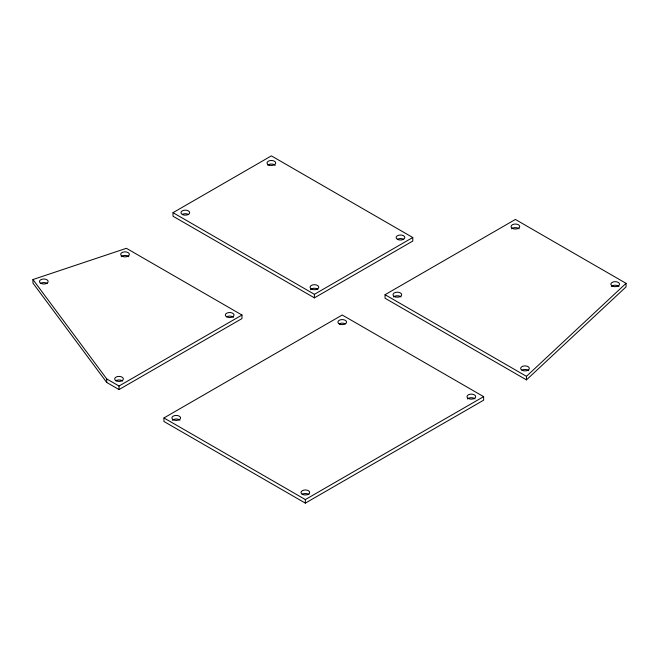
<?xml version="1.0" encoding="UTF-8"?>
<svg xmlns="http://www.w3.org/2000/svg" width="659" height="659" viewBox="0 0 659 659"><rect width="100%" height="100%" fill="white"/><g stroke="black" fill="none" stroke-linecap="round" stroke-linejoin="round"><path stroke-width="0.99" d="M526.459 379.881L526.459 376.33L626.05 283.337L515.387 219.447L385.054 294.697L385.054 298.247L526.459 379.881L626.05 286.887L626.05 283.337M173.012 212.668L271.376 155.878L412.773 237.512L412.773 241.062L314.409 297.852L173.012 216.218L173.012 212.668L314.409 294.309L412.773 237.512M32.95 279.54L106.725 378.925L119.024 386.017L241.977 315.035L241.977 318.577L119.024 389.568L106.725 382.467L32.95 283.09L32.95 279.54L126.396 248.303L241.977 315.035M163.943 417.938L342.227 315.002L483.632 396.636L483.632 400.186L305.339 503.122L163.943 421.488L163.943 417.938L305.339 499.571L483.632 396.636M385.054 294.697L526.459 376.33M314.409 294.309L314.409 297.852M305.339 499.571L305.339 503.122M119.024 386.017L119.024 389.568M106.725 378.925L106.725 382.467M267.661 165.228A4.349 2.512 0 0 1 275.182 165.318M310.43 289.746A4.349 2.512 0 0 1 317.91 289.268M182.477 214.307A4.349 2.512 0 0 1 188.606 214.587M397.41 239.291A4.349 2.512 0 0 1 403.555 239.291M511.623 228.838A4.349 2.512 0 0 1 519.152 228.838M393.588 296.995A4.349 2.512 0 0 1 401.117 296.995M521.928 370.169A4.349 2.512 0 0 0 529.202 369.048A4.349 2.512 0 0 0 523.88 365.976A4.349 2.512 0 0 0 521.928 370.169A4.349 2.512 0 0 1 528.773 370.696M611.437 286.467A4.349 2.512 0 0 1 618.966 286.467M467.536 398.975A4.349 2.512 0 0 1 475.065 398.901M339.187 323.857A4.349 2.512 0 0 1 345.341 323.898M302.077 494.365A4.349 2.512 0 0 1 308.964 494.637M172.411 420.294A4.349 2.512 0 0 1 179.94 420.17M226.605 316.806A4.349 2.512 0 0 0 233.879 315.677A4.349 2.512 0 0 0 228.558 312.605A4.349 2.512 0 0 0 226.605 316.806A4.349 2.512 0 0 1 233.443 317.325M121.256 256.664A4.349 2.512 0 0 1 128.785 256.664M40.323 283.559A4.349 2.512 0 0 1 47.226 283.51M115.778 380.803A4.349 2.512 0 0 1 122.656 381.091M311.699 289.169A4.349 2.512 0 0 0 318.709 287.588A4.349 2.512 0 0 0 312.827 284.869A4.349 2.512 0 0 0 311.699 289.169M398.308 239.687A4.349 2.512 0 0 0 404.824 237.512A4.349 2.512 0 0 0 398.308 235.337A4.349 2.512 0 0 0 398.308 239.687M182.848 214.735A4.349 2.512 0 0 0 189.635 212.865A4.349 2.512 0 0 0 183.433 210.402A4.349 2.512 0 0 0 182.848 214.735M269.119 165.121A4.349 2.512 0 0 0 275.717 163.028A4.349 2.512 0 0 0 269.284 160.78A4.349 2.512 0 0 0 269.119 165.121M512.315 228.319A4.349 2.512 0 0 0 519.589 227.198A4.349 2.512 0 0 0 514.267 224.126A4.349 2.512 0 0 0 512.315 228.319M395.178 296.871A4.349 2.512 0 0 0 401.693 294.697A4.349 2.512 0 0 0 395.178 292.522A4.349 2.512 0 0 0 395.178 296.871M613.035 286.352A4.349 2.512 0 0 0 619.551 284.177A4.349 2.512 0 0 0 613.035 282.003A4.349 2.512 0 0 0 613.035 286.352M468.31 398.448A4.349 2.512 0 0 0 475.551 397.245A4.349 2.512 0 0 0 470.139 394.23A4.349 2.512 0 0 0 468.31 398.448M340.011 324.261A4.349 2.512 0 0 0 346.576 322.127A4.349 2.512 0 0 0 340.102 319.912A4.349 2.512 0 0 0 340.011 324.261M173.251 419.758A4.349 2.512 0 0 0 180.467 418.514A4.349 2.512 0 0 0 174.997 415.532A4.349 2.512 0 0 0 173.251 419.758M302.473 494.357A4.349 2.512 0 0 0 309.606 492.965A4.349 2.512 0 0 0 303.956 490.098A4.349 2.512 0 0 0 302.473 494.357M116.124 380.795A4.349 2.512 0 0 0 123.274 379.427A4.349 2.512 0 0 0 117.656 376.536A4.349 2.512 0 0 0 116.124 380.795M41.204 283.518A4.349 2.512 0 0 0 48.123 281.813A4.349 2.512 0 0 0 42.094 279.202A4.349 2.512 0 0 0 41.204 283.518M122.846 256.54A4.349 2.512 0 0 0 129.37 254.366A4.349 2.512 0 0 0 122.846 252.191A4.349 2.512 0 0 0 122.846 256.54"/></g></svg>
